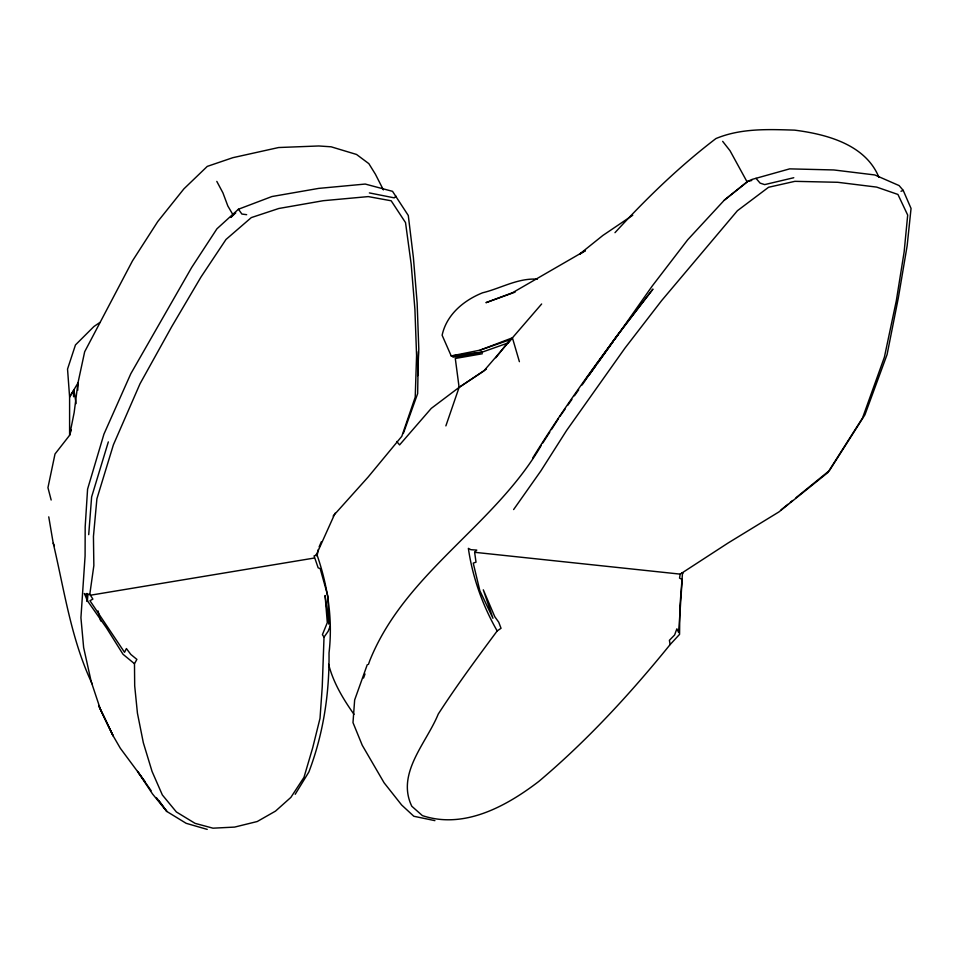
<?xml version="1.0" encoding="UTF-8"?>
<svg xmlns="http://www.w3.org/2000/svg" width="959" height="959" viewBox="0 0 959 959"><rect width="100%" height="100%" fill="white"/><g stroke="black" fill="none" stroke-linecap="round" stroke-linejoin="round"><path stroke-width="1.44" d="M418.376 351.581L417.644 393.622L403.331 433.468M77.751 390.277L77.955 383.013L84.668 351.761L132.474 260.884L157.767 221.553L183.9 188.863L207.264 166.398L232.857 157.684L278.625 147.53L318.748 145.972L331.107 146.799L356.532 154.459L368.855 163.653L375.413 174.238L383.372 189.882M86.909 601.185L87.209 593.777M417.656 375.7L418.795 348.98L417.141 302.912L413.413 257.755L408.294 215.499L392.531 191.332L365.235 184.056L318.664 188.396L271.924 196.535L238.443 209.23L216.926 228.817L191.656 267.489L130.82 373.698L103.932 434.151L87.581 489.138L85.183 526.767L85.087 555.98L80.928 617.728L83.637 647.553L91.225 681.717L100.767 710.379L113.066 735.721L120.331 748.272L145.324 781.993M335.087 513.197L316.158 555.225L314.072 555.92L318.16 567.836L320.174 568.603L327.87 596.138L328.829 624.153L325.089 595.479L327.307 622.667L322.404 634.678L324.022 637.136L322.236 686.908L320.018 718.327L312.718 747.72L303.979 777.353L290.865 797.397L275.497 811.122L257.252 821.515L234.619 827.09L212.982 828.18L195.049 823.349L176.384 811.973L162.347 794.951L152.061 771.444L143.335 742.757L137.437 713.208L134.692 685.865L134.476 663.724L136.885 659.396L130.844 654.458L126.396 648.536L124.538 652.336L89.966 600.706L92.879 599.099L89.81 594.244L93.85 565.606L93.443 536.465L96.907 498.776L113.39 444.832L140.014 383.78L171.685 326.731L200.982 277.031L225.988 239.474L251.294 217.597L278.769 208.499L323.231 200.707L368.268 196.595L391.176 200.779L405.525 222.596L411.195 264.324L414.923 309.481L416.578 355.549L415.223 397.146L401.797 436.321L368.088 477.091L333.145 516.026M316.158 555.225L316.638 553.799C327.822 585.625 332.977 619.286 329.021 652.959C329.476 693.573 323.339 733.947 308.858 772.007L295.204 794.28M86.586 599.195L86.945 593.429M88.707 534.654L91.62 496.942L108.331 441.895M87.317 601.425L87.952 594.22M513.616 509.565L540.876 470.905L566.625 430.423L624.98 348.093L661.59 300.647L737.411 210.716L768.567 187.269L794.879 181.335L837.71 182.294L876.646 187.101L897.936 194.449L907.694 215.08L904.145 251.857L896.305 300.79L884.402 357.144L862.513 418.028L827.797 472.619L778.912 511.938L728.253 542.902L680.207 574.129L679.535 578.097L682.185 579.512L678.648 632.508L676.862 628.84L674.609 634.99L669.382 640.336L670.161 644.544C630.279 693.753 587.208 740.6 538.73 781.489C506.364 806.267 464.084 829.523 422.38 815.606L411.795 806.243C395.971 773.41 426.491 743.021 438.239 714.095C456.688 685.541 476.923 658.222 497.182 630.938L501.042 628.289L498.752 622.247L494.772 616.685L483.3 589.821L492.95 618.279L479.836 590.696L473.243 563.125L476.012 562.178L474.633 552.3L476.755 550.094L470.857 549.687L468.364 548.368C472.547 577.354 482.629 605.549 497.182 630.938M317.057 556.076L318.304 549.495M71.29 429.812L69.599 435.302L55.011 453.991L47.95 487.663L51.163 500.023M445.875 425.892L459.109 387.388L455.297 358.462L482.353 353.751L452.9 357.144L482.317 352.085L508.114 342.95L511.543 338.851M363.545 678.025L365.007 673.961M368.412 664.467L369.862 660.403C405.142 572.847 494.676 525.592 541.188 445.491M367.261 664.683L354.65 699.974L352.996 722.618L362.25 745.275L384.079 782.772L401.641 804.997L413.832 816.265L434.906 820.64M330.364 625.628L328.158 631.286L324.022 637.136M319.131 546.882L321.397 541.667M532.856 457.803C569.155 399.016 610.607 343.622 652.947 289.103L616.337 336.549L585.481 379.752L618.016 334.475M542.758 443.046L549.831 432.053M551.413 429.608L558.486 418.603M560.056 416.158L565.139 408.978M567.68 405.381L571.912 399.388M574.453 395.791L578.685 389.81M582.065 385.015L585.458 380.22M588.862 375.425L595.755 365.823M597.481 363.413L613.005 341.8M614.731 339.402L652.264 285.974L687.699 239.774L724.321 200.155L747.445 181.503L752.132 179.393L789.653 168.868L833.851 169.959L874.824 174.958L899.098 185.578L903.21 190.373L911.05 208.463L907.142 245.816L898.295 298.117L887.087 354.53L864.922 414.815L829.439 470.545L796.042 497.697M495.851 357.719L509.948 339.762L480.087 350.143L451.221 355.945L442.123 335.242C446.534 314.624 463.76 300.347 482.593 292.795C501.03 288.299 517.836 277.918 537.376 279.165M541.643 303.991L483.792 371.001L459.109 387.388L431.262 408.39L399.579 444.916L396.702 441.488M231.035 216.818L235.758 212.91M614.983 232.677C646.114 198.705 679.26 166.518 715.941 138.552C740.899 128.158 768.087 129.309 794.579 130.136C826.418 134.2 865.557 144.401 878.912 177.343M230.939 217.453L233.9 214.42M670.161 644.544L679.571 634.355L679.847 607.455L682.484 573.458M395.971 196.163L394.293 197.866L369.371 192.915M781.07 509.876L787.986 504.254M790.288 502.384L792.59 500.514M579.512 254.183L602.851 235.458L632.748 215.236M724.321 200.155L747.157 182.018L730.027 150.731L722.666 141.357M99.856 322.476L93.958 326.492L75.461 344.94L67.538 369.071L69.599 396.966L69.599 435.302L74.155 412.538L77.955 383.013L69.599 396.966L73.256 391.008L73.651 396.75L73.903 389.702L76.097 403.631M459.109 387.388L486.417 369.071M579.524 254.375L585.41 250.611L512.538 292.723L485.949 302.672L515.115 292.123M900.981 191.273L903.21 190.373M480.087 350.143L512.406 337.82L519.394 361.675M747.445 181.503L751.76 180.46M793.776 177.727L764.683 184.607L760.115 183.133L756.004 178.326M314.288 558.042L90.302 595.239M451.221 355.945L482.317 352.085M89.81 594.244L85.974 594.628L84.32 593.525L87.904 601.461L106.533 627.977L123.016 654.278L134.476 663.724M680.207 574.129L474.633 552.3M246.655 214.684L241.884 214.049L238.443 209.23M681.609 573.062L683.036 573.266M207.216 829.391L186.154 823.313L166.866 811.494L152.601 794.064L137.569 771.384L151.078 790.624M354.015 714.323C343.238 699.207 333.205 682.412 328.625 664.323M156.341 797.576L166.866 811.494L159.11 800.873M232.917 214.672L227.822 205.957L222.932 192.867L216.806 181.395M48.753 516.853L53.213 543.166L54.399 545.779M92.268 684.043C71.146 639.569 64.421 590.6 53.213 543.166M98.01 610.943L100.719 620.988M113.066 735.721L98.621 705.548L113.066 735.721"/></g></svg>
